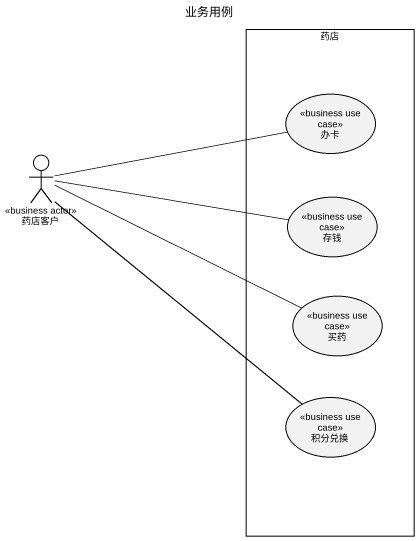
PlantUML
@startuml
title 业务用例
rectangle 药店 {
  usecase 办卡 <<business use case>>
  usecase 存钱 <<business use case>>
  usecase 买药 <<business use case>>
  usecase 积分兑换 <<business use case>>
}
actor 药店客户 <<business actor>>
药店客户 -right- 办卡
药店客户 -right- 存钱
药店客户 -right- 买药
药店客户 -right- 积分兑换
@enduml
